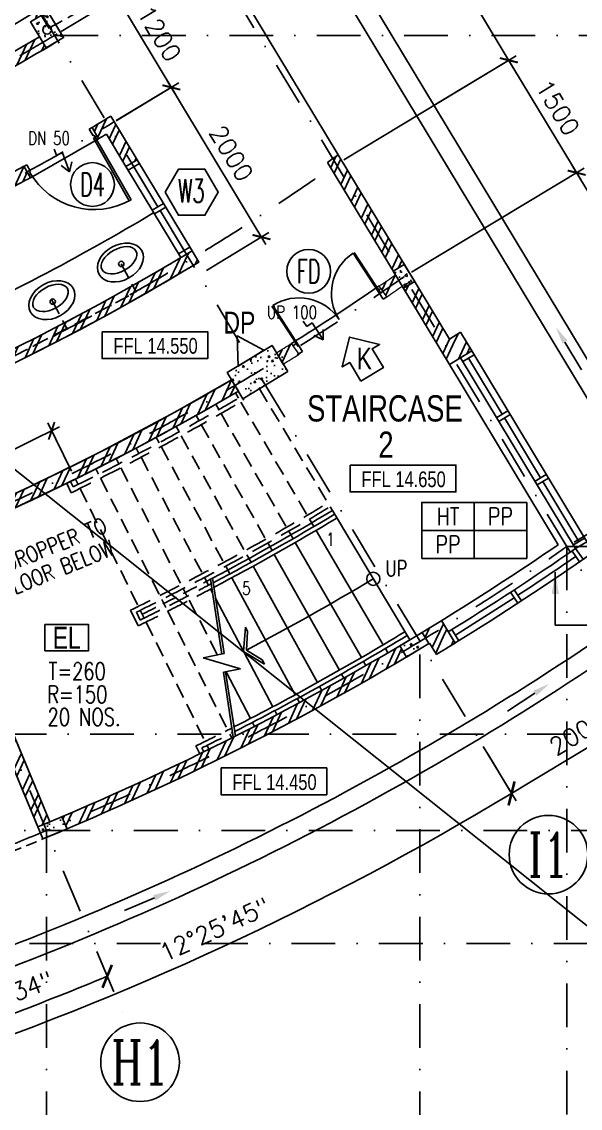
# Model space of a CAD drawing. Extents: x 2879167 to 2959690, y -882003 to -585933.
# Drawn here: x 2926449 to 2932840, y -762662 to -750224 of the extents above; entities that cross this region are included whole.
import ezdxf
from ezdxf.enums import TextEntityAlignment as Align

# ---------------------------------------------------------------- set-up
doc = ezdxf.new("R2010")
doc.units = 0
doc.header["$LTSCALE"] = 1000
doc.header["$MEASUREMENT"] = 0
doc.header["$PDMODE"] = 66
for name, pattern in [('DASHDOT', [1, 0.5, -0.25, 0, -0.25]), ('DASHED', [0.75, 0.5, -0.25]), ('HIDDEN', [0.375, 0.25, -0.125]), ('HIDDEN2', [0.1875, 0.125, -0.0625])]:
    doc.linetypes.add(name, pattern=pattern)
doc.layers.get('0').update_dxf_attribs({"linetype": 'CONTINUOUS'})
doc.layers.get('DEFPOINTS').update_dxf_attribs({"linetype": 'CONTINUOUS'})
for name, color, linetype in [('BOMBA', 7, 'CONTINUOUS'), ('COL', 3, 'CONTINUOUS'), ('DIM', 5, 'CONTINUOUS'), ('DR', 5, 'CONTINUOUS'), ('DRAIN', 1, 'CONTINUOUS'), ('F1', 5, 'CONTINUOUS'), ('Finishes', 1, 'CONTINUOUS'), ('GRID', 6, 'DASHDOT'), ('H', 6, 'CONTINUOUS'), ('h-x', 6, 'CONTINUOUS'), ('LINE', 7, 'CONTINUOUS'), ('railing', 1, 'CONTINUOUS'), ('RWDP', 5, 'CONTINUOUS'), ('SCH-WIN', 7, 'CONTINUOUS'), ('Sch_Door', 7, 'CONTINUOUS'), ('Sch_Window', 2, 'CONTINUOUS'), ('SPEC', 7, 'CONTINUOUS'), ('stair', 7, 'CONTINUOUS'), ('TEXT', 7, 'CONTINUOUS'), ('WALL', 2, 'CONTINUOUS'), ('WIN', 5, 'CONTINUOUS'), ('WP', 1, 'HIDDEN')]:
    doc.layers.add(name, color=color, linetype=linetype)
doc.styles.add('1', font='ROMANC.SHX', dxfattribs={"width": 0.65, "height": 0.5})
doc.styles.add('ROMANS', font='romans.shx')
doc.styles.get("Standard").update_dxf_attribs({"font": 'Helv.shx'})
doc.dimstyles.get("Standard").update_dxf_attribs({"dimscale": 5, "dimtxt": 1, "dimasz": 2, "dimexe": 1, "dimexo": 1, "dimgap": 1, "dimtad": 0, "dimtih": 1, "dimtoh": 1, "dimdec": 4, "dimzin": 0, "dimdsep": 46, "dimtxsty": 'ROMANS', "dimcen": 1, "dimadec": 0, "dimazin": 0, "dimtfac": 1, "dimtdec": 4, "dimtofl": 0, "dimtmove": 0, "dimatfit": 3, "dimfxl": 0, "dimtolj": 1, "dimtzin": 0, "dimarcsym": 0})
doc.dimstyles.new('STANDARD$0', dxfattribs={"dimscale": 0, "dimtxt": 8, "dimasz": 6, "dimexe": 1, "dimexo": 1, "dimgap": 3, "dimtad": 1, "dimdec": 0, "dimlfac": -1, "dimrnd": 1, "dimzin": 0, "dimdsep": 46, "dimtxsty": 'Standard', "dimcen": 0, "dimclrd": 5, "dimclre": 250, "dimadec": 0, "dimazin": 0, "dimtfac": 1, "dimtdec": 4, "dimtofl": 0, "dimtmove": 0, "dimatfit": 3, "dimfxl": 0, "dimtolj": 1, "dimtzin": 0, "dimarcsym": 0})
pattern_1 = [(245, (488140.78, 188080.5), (169.93271, -79.240924), []), (245, (488057.72, 188050.26), (169.93271, -79.240924), [])]
pattern_2 = [(50, (488140.78, 188080.5), (251.041064, -21.963247), [26.25, -288.75]), (355, (488140.78, 188080.5), (-48.562967, 263.267247), [21, -231]), (100.4514, (488161.7, 188078.67), (202.478284, 241.30384), [22.309067, -245.39974]), (46.1842, (488140.78, 188150.5), (373.534367, -57.931655), [39.375, -433.125]), (96.6356, (488171.9, 188145.67), (327.131947, 340.941255), [33.4636, -368.09955]), (351.1842, (488140.78, 188150.5), (327.13168, 340.94151), [31.5, -346.5]), (21, (488175.78, 188133), (208.917468, -140.916612), [26.25, -288.75]), (326, (488175.78, 188133), (85.160366, 253.802516), [21, -231]), (71.4514, (488193.19, 188121.25), (294.07792, 112.885674), [22.309067, -245.39974]), (37.5, (488140.78, 188080.495), (4.2559494, 116.5128488), [0, -228.2, 0, -234.5, 0, -231.875]), (7.5, (488140.78, 188080.5), (92.074338, 138.044099), [0, -133.7, 0, -222.95, 0, -88.375]), (327.5, (488062.73, 188080.495), (186.8378527, -7.894205), [0, -87.5, 0, -273, 0, -362.25]), (317.5, (488027.73, 188080.5), (204.115159, 35.036744), [0, -113.75, 0, -181.3, 0, -257.25])]

# ---------------------------------------------------------------- blocks, each defined once
blk = doc.blocks.new('_ARCHTICK')
at = {"color": 0, "linetype": 'ByBlock', "const_width": 0.15}
blk.add_lwpolyline([(-0.5, -0.5), (0.5, 0.5)], dxfattribs=at)
blk = doc.blocks.new('*D20')
at = {"layer": 'DEFPOINTS', "color": 0}
for p in [(2931773, -752572), (2934661, -755043), (2932687, -756233)]:
    blk.add_point(p, dxfattribs=at)
at = {"layer": 'DIM', "color": 0}
for p, q in [((2932747, -751868), (2934712, -755129)), ((2931858, -752520), (2932884, -751902)), ((2932772, -756181), (2934746, -754992))]:
    blk.add_line(p, q, dxfattribs=at)
at = {"layer": 'DIM', "color": 0, "xscale": 150, "yscale": 150, "zscale": 150}
for p, rotation in [((2932799, -751953), 121.0729509684246), ((2934661, -755043), 301.0729509684245)]:
    blk.add_blockref('_ARCHTICK', p, dxfattribs=dict(at, rotation=rotation))
at = {"layer": 'DIM', "color": 7, "insert": (2933901, -753395), "char_height": 200, "attachment_point": 5, "rotation": 301.073, "style": 'ROMANS'}
blk.add_mtext('\\A1;3600', dxfattribs=at)
blk = doc.blocks.new('*D21')
at = {"layer": 'DEFPOINTS', "color": 0}
for p in [(2930048, -751855), (2932799, -751953), (2930825, -753143)]:
    blk.add_point(p, dxfattribs=at)
at = {"layer": 'DIM', "color": 0}
for p, q in [((2930134, -751803), (2932108, -750614)), ((2931971, -750580), (2932850, -752039)), ((2930910, -753091), (2932884, -751902))]:
    blk.add_line(p, q, dxfattribs=at)
at = {"layer": 'DIM', "color": 0, "xscale": 150, "yscale": 150, "zscale": 150}
for p, rotation in [((2932023, -750665), 121.0729509684246), ((2932799, -751953), 301.0729509684245)]:
    blk.add_blockref('_ARCHTICK', p, dxfattribs=dict(at, rotation=rotation))
at = {"layer": 'DIM', "color": 7, "insert": (2932582, -751206), "char_height": 200, "attachment_point": 5, "rotation": 301.073, "style": 'ROMANS'}
blk.add_mtext('\\A1;1500', dxfattribs=at)
blk = doc.blocks.new('DR900')
at = {"layer": 'DR'}
for p, q in [((25, 940), (50, 940)), ((25, 115), (25, 940)), ((50, 115), (50, 940)), ((0, 115), (25, 115)), ((0, 0), (38, 0)), ((50, 115), (25, 115)), ((25, 115), (25, 90)), ((25, 90), (38, 90)), ((38, 90), (38, 0)), ((862, 90), (875, 90)), ((862, 90), (862, 0)), ((862, 0), (900, 0)), ((875, 115), (900, 115)), ((875, 115), (875, 90))]:
    blk.add_line(p, q, dxfattribs=at)
blk.add_arc((25, 90), 850, 0, 90, dxfattribs=at)
blk = doc.blocks.new('A$C1F7266B7')
at = {"layer": 'WIN'}
blk.add_circle((183, 279), 30.3, dxfattribs=at)
for centre, major_axis, ratio in [((202, 280), (0, 280), 0.722438), ((202, 280), (0, 280), 0.722438), ((202, 280), (0, 280), 0.722438), ((232, 281), (0, 222), 0.58459), ((232, 281), (0, 222), 0.58459), ((232, 281), (0, 222), 0.58459)]:
    blk.add_ellipse(centre, major_axis=major_axis, ratio=ratio, dxfattribs=at)
blk = doc.blocks.new('*D22')
at = {"layer": 'DEFPOINTS', "color": 0}
for p in [(2928161, -750976), (2927444, -751408), (2928476, -753121)]:
    blk.add_point(p, dxfattribs=at)
at = {"layer": 'DIM', "color": 0}
for p, q in [((2929244, -752776), (2928110, -750891)), ((2927530, -751357), (2928247, -750925)), ((2928562, -753070), (2929278, -752638))]:
    blk.add_line(p, q, dxfattribs=at)
at = {"layer": 'DIM', "color": 0, "xscale": 150, "yscale": 150, "zscale": 150}
for p, rotation in [((2928161, -750976), 121.0447744262494), ((2929193, -752690), 301.0447744262494)]:
    blk.add_blockref('_ARCHTICK', p, dxfattribs=dict(at, rotation=rotation))
at = {"layer": 'DIM', "color": 7, "insert": (2928848, -751730), "char_height": 200, "attachment_point": 5, "rotation": 301.0448, "style": 'ROMANS'}
blk.add_mtext('\\A1;2000', dxfattribs=at)
blk = doc.blocks.new('*D23')
at = {"layer": 'DEFPOINTS', "color": 0}
for p in [(2927542, -749948), (2926814, -750386), (2927445, -751408)]:
    blk.add_point(p, dxfattribs=at)
at = {"layer": 'DIM', "color": 0}
for p, q in [((2926900, -750335), (2927628, -749897)), ((2928213, -751062), (2927491, -749863)), ((2927531, -751356), (2928247, -750925))]:
    blk.add_line(p, q, dxfattribs=at)
at = {"layer": 'DIM', "color": 0, "xscale": 150, "yscale": 150, "zscale": 150}
for p, rotation in [((2927542, -749948), 121.0447744262494), ((2928161, -750976), 301.0447744262494)]:
    blk.add_blockref('_ARCHTICK', p, dxfattribs=dict(at, rotation=rotation))
at = {"layer": 'DIM', "color": 7, "insert": (2928023, -750359), "char_height": 200, "attachment_point": 5, "rotation": 301.0448, "style": 'ROMANS'}
blk.add_mtext('\\A1;1200', dxfattribs=at)
blk = doc.blocks.new('*D29')
at = {"layer": 'DEFPOINTS', "color": 0}
for p in [(2926635, -750090), (2926814, -750386), (2925578, -751082)]:
    blk.add_point(p, dxfattribs=at)
at = {"layer": 'DIM', "color": 0}
for p, q in [((2926763, -750301), (2926583, -750005)), ((2925337, -750878), (2926720, -750039)), ((2925527, -750997), (2925371, -750740))]:
    blk.add_line(p, q, dxfattribs=at)
at = {"layer": 'DIM', "color": 0, "xscale": 150, "yscale": 150, "zscale": 150}
for p, rotation in [((2926635, -750090), 31.2490652913615), ((2925423, -750826), 211.2490652913615)]:
    blk.add_blockref('_ARCHTICK', p, dxfattribs=dict(at, rotation=rotation))
at = {"layer": 'DIM', "color": 7, "insert": (2925925, -750287), "char_height": 200, "attachment_point": 5, "rotation": 31.2491, "style": 'ROMANS'}
blk.add_mtext('\\A1;1400', dxfattribs=at)
blk = doc.blocks.new('*D31')
at = {"layer": 'DEFPOINTS', "color": 0}
for p in [(2914231, -729481), (2914231, -729481), (2913813, -731767), (2898231, -756033), (2931005, -757318)]:
    blk.add_point(p, dxfattribs=at)
at = {"layer": 'DIM'}
blk.add_arc((2914231, -729481), 2323, 238.927, 301.073, dxfattribs=at)
at = {"layer": 'DIM', "xscale": 200, "yscale": 200, "zscale": 200}
for p, rotation in [((2913032, -731471), 148.9270490380316), ((2915430, -731471), 31.07295098388072)]:
    blk.add_blockref('_ARCHTICK', p, dxfattribs=dict(at, rotation=rotation))
at = {"layer": 'DIM', "color": 7, "insert": (2914231, -731585), "char_height": 200, "attachment_point": 5, "rotation": 0, "style": 'ROMANS'}
blk.add_mtext('\\A1;62°8\'45"', dxfattribs=at)
blk = doc.blocks.new('*D46')
at = {"layer": 'DEFPOINTS', "color": 0}
for p in [(2914231, -729481), (2914231, -729481), (2931679, -758436), (2924967, -761301), (2927606, -761318)]:
    blk.add_point(p, dxfattribs=at)
at = {"layer": 'DIM'}
for p, q in [((2931730, -758521), (2932106, -759144)), ((2924999, -761396), (2925302, -762296))]:
    blk.add_line(p, q, dxfattribs=at)
blk.add_arc((2914231, -729481), 34532, 288.6438, 301.073, dxfattribs=at)
at = {"layer": 'DIM', "xscale": 200, "yscale": 200, "zscale": 200}
for p, rotation in [((2932054, -759058), 31.07295125743966), ((2925270, -762201), 198.6437709308359)]:
    blk.add_blockref('_ARCHTICK', p, dxfattribs=dict(at, rotation=rotation))
at = {"layer": 'DIM', "color": 7, "insert": (2928656, -760615), "char_height": 200, "attachment_point": 5, "rotation": 24.8584, "style": 'ROMANS'}
blk.add_mtext('\\A1;12°25\'45"', dxfattribs=at)
blk = doc.blocks.new('*D65')
at = {"layer": 'DEFPOINTS', "color": 0}
for p in [(2926791, -754907), (2927064, -755460), (2925347, -756158)]:
    blk.add_point(p, dxfattribs=at)
at = {"layer": 'DIM', "color": 0}
for p, q in [((2925043, -755770), (2926880, -754862)), ((2927020, -755370), (2926746, -754817)), ((2925302, -756069), (2925088, -755636))]:
    blk.add_line(p, q, dxfattribs=at)
at = {"layer": 'DIM', "color": 0, "xscale": 150, "yscale": 150, "zscale": 150}
for p, rotation in [((2926791, -754907), 26.28842023383434), ((2925133, -755726), 206.2884202338344)]:
    blk.add_blockref('_ARCHTICK', p, dxfattribs=dict(at, rotation=rotation))
at = {"layer": 'DIM', "color": 7, "insert": (2925873, -755137), "char_height": 200, "attachment_point": 5, "rotation": 26.2884, "style": 'ROMANS'}
blk.add_mtext('\\A1;1850', dxfattribs=at)
blk = doc.blocks.new('A$C20F67EEF')
at = {"layer": 'LINE', "color": 5}
blk.add_line((33, 200), (33, 571), dxfattribs=at)
blk.add_solid([(0, 200), (67, 200), (33, 0)], dxfattribs=at)
blk = doc.blocks.new('*D13')
at = {"layer": 'DEFPOINTS', "color": 0}
for p in [(2930472, -748092), (2928453, -749308), (2931102, -751220)]:
    blk.add_point(p, dxfattribs=at)
at = {"layer": 'DIM', "color": 0}
for p, q in [((2928538, -749257), (2930557, -748040)), ((2932074, -750751), (2930420, -748006)), ((2931188, -751168), (2932108, -750614))]:
    blk.add_line(p, q, dxfattribs=at)
at = {"layer": 'DIM', "color": 0, "xscale": 150, "yscale": 150, "zscale": 150}
for p, rotation in [((2930472, -748092), 121.0729509478222), ((2932023, -750665), 301.0729509478222)]:
    blk.add_blockref('_ARCHTICK', p, dxfattribs=dict(at, rotation=rotation))
at = {"layer": 'DIM', "color": 7, "insert": (2931418, -749275), "char_height": 200, "attachment_point": 5, "rotation": 301.073, "style": 'ROMANS'}
blk.add_mtext('\\A1;3000', dxfattribs=at)
blk = doc.blocks.new('D1200-1')
at = {"layer": 'DR'}
for p, q in [((0, 0), (0, -50)), ((0, -50), (77, -50)), ((77, -38), (115, -38)), ((77, -38), (77, -50)), ((77, -38), (627, -38)), ((77, -50), (627, -50)), ((115, 0), (115, -38)), ((0, -1200), (0, -1150)), ((0, -1150), (77, -1150)), ((77, -1150), (627, -1150)), ((77, -1162), (77, -1150)), ((77, -1162), (627, -1162)), ((77, -1162), (115, -1162)), ((115, -1200), (115, -1162))]:
    blk.add_line(p, q, dxfattribs=at)
for centre, start, end in [((77, -50), 270, 0), ((77, -1150), 0, 90)]:
    blk.add_arc(centre, 550, start, end, dxfattribs=at)
blk = doc.blocks.new('*D70')
at = {"layer": 'DEFPOINTS', "color": 0}
for p in [(2933413, -757438), (2931730, -758521), (2932054, -759058)]:
    blk.add_point(p, dxfattribs=at)
at = {"layer": 'DIM'}
for p, q in [((2933465, -757524), (2933819, -758112)), ((2933853, -757975), (2931968, -759110)), ((2931782, -758607), (2932106, -759144))]:
    blk.add_line(p, q, dxfattribs=at)
at = {"layer": 'DIM', "xscale": 200, "yscale": 200, "zscale": 200}
for p, rotation in [((2933767, -758026), 31.07295098388287), ((2932054, -759058), 211.0729509838829)]:
    blk.add_blockref('_ARCHTICK', p, dxfattribs=dict(at, rotation=rotation))
at = {"layer": 'DIM', "color": 7, "insert": (2932807, -758371), "char_height": 200, "attachment_point": 5, "rotation": 31.073, "style": 'ROMANS'}
blk.add_mtext('\\A1;2000', dxfattribs=at)
blk = doc.blocks.new('*D74')
at = {"layer": 'DEFPOINTS', "color": 0}
for p in [(2914231, -729481), (2914231, -729481), (2927659, -761709), (2925948, -761728), (2925388, -762550)]:
    blk.add_point(p, dxfattribs=at)
at = {"layer": 'DIM'}
blk.add_arc((2914231, -729481), 34310, 288.6438, 292.6199, dxfattribs=at)
at = {"layer": 'DIM', "xscale": 200, "yscale": 200, "zscale": 200}
for p, rotation in [((2927427, -761152), 22.61986495981807), ((2925199, -761991), 198.6437706189759)]:
    blk.add_blockref('_ARCHTICK', p, dxfattribs=dict(at, rotation=rotation))
at = {"layer": 'DIM', "color": 7, "insert": (2926243, -761386), "char_height": 200, "attachment_point": 5, "rotation": 20.6318, "style": 'ROMANS'}
blk.add_mtext('\\A1;3°58\'34"', dxfattribs=at)

msp = doc.modelspace()

# ---------------------------------------------------------------- hatches: boundary and pattern name
at = {"layer": 'H', "ltscale": 0.1}
h = msp.add_hatch(dxfattribs=at)
h.set_pattern_fill('AR-CONC', color=256, scale=35, style=0)
h.set_pattern_definition(pattern_2)
h.paths.add_polyline_path([(2926747.4, -750105.6), (2926550.2, -750224), (2926730.4, -750524.1), (2926927.6, -750405.7)])
h = msp.add_hatch(dxfattribs=at)
h.set_pattern_fill('ANSI32', color=256, scale=500, angle=200, style=0)
h.set_pattern_definition(pattern_1)
h.paths.add_polyline_path([(2926730.4, -750524.1), (2926730.4, -750524.1), (2926653.2, -750395.5, -0.0761841), (2919819.6, -753155.7), (2919853.6, -753301.8, 0.0622899), (2925546.9, -751183.4), (2926105, -752245.8, 0.0048836), (2926547.4, -752009.5), (2926473.1, -751879.2, -0.0033929), (2926168, -752043.2), (2925679.7, -751113.7, 0.0123081)])
h.paths.add_polyline_path([(2927469.5, -751305, -0.0024486), (2927255.1, -751433.7), (2927329.4, -751564, 0.0010095), (2927418.4, -751510.9), (2927641.9, -751881.8), (2927770.4, -751804.4)])
h = msp.add_hatch(dxfattribs=at)
h.set_pattern_fill('ANSI32', color=256, scale=500, angle=200, style=0)
h.set_pattern_definition(pattern_1)
h.paths.add_polyline_path([(2929364.7, -754014.2), (2929442.1, -754142.6, 0.0018362), (2929622.8, -754030.3), (2929537.3, -753906.8, -0.0017629)])
h.paths.add_polyline_path([(2930070.9, -751747, -0.0013761), (2929948.1, -751833.9), (2930698.2, -753078.6), (2930826.7, -753001.2)])
h.paths.add_polyline_path([(2931342.5, -754147.9), (2931471, -754070.5), (2930945.4, -753198.2), (2930816.9, -753275.6)])
h.paths.add_polyline_path([(2930801.7, -753250.4), (2930724.1, -753121.7, -0.0019314), (2930541, -753248.4), (2930626.4, -753371.7, 0.0018389)])
h = msp.add_hatch(dxfattribs=at)
h.set_pattern_fill('ANSI32', color=256, scale=500, angle=200, style=0)
h.set_pattern_definition(pattern_1)
h.paths.add_polyline_path([(2928398.5, -752846.8), (2928476, -752975.2), (2928088, -753206.1), (2927548.5, -753513.1), (2927113.1, -753749.3), (2926944.2, -753838.2), (2926493.1, -754068.4), (2926153.1, -754235), (2925787.8, -754407.7), (2925360.3, -754601.5), (2925301.1, -754463.6), (2925453.6, -754394.6), (2925544.7, -754353.3), (2925879, -754199.5), (2926237, -754027.6), (2926616.8, -753838.1), (2927039.2, -753618.7), (2927340.6, -753456.3), (2927618.4, -753302.3), (2927961.8, -753106), (2928161.5, -752988.8)])
h = msp.add_hatch(dxfattribs=at)
h.set_pattern_fill('AR-CONC', color=256, scale=35, style=0)
h.set_pattern_definition(pattern_2)
h.paths.add_polyline_path([(2930945.4, -753198.2), (2930826.7, -753001.2), (2930698.2, -753078.6), (2930816.9, -753275.6)])
h = msp.add_hatch(dxfattribs=at)
h.set_pattern_fill('ANSI32', color=256, scale=500, angle=200, style=0)
h.set_pattern_definition(pattern_1)
h.paths.add_polyline_path([(2931470.5, -753779), (2931342, -753856.4), (2931471, -754070.5), (2931599.5, -753993.1), (2931596.6, -753988.3)])
h = msp.add_hatch(dxfattribs=at)
h.set_pattern_fill('AR-CONC', color=256, scale=35, style=0)
h.set_pattern_definition(pattern_2)
h.paths.add_polyline_path([(2929494.5, -754229.6), (2929313.9, -753929.8), (2928800, -754239.5), (2928980.6, -754539.3)])
h = msp.add_hatch(dxfattribs=at)
h.set_pattern_fill('ANSI32', color=256, scale=500, angle=200, style=0)
h.set_pattern_definition(pattern_1)
h.paths.add_polyline_path([(2928850.8, -754323.8), (2928928.2, -754452.3), (2928443.3, -754731.5), (2927758.5, -755104.9), (2927063.9, -755459.7), (2926157.5, -755888.1), (2925518.3, -756167.6), (2925460.4, -756029.2), (2925991.3, -755798.3), (2926651.5, -755493.2), (2927349.6, -755148.2), (2928208.6, -754690.8)])
h = msp.add_hatch(dxfattribs=at)
h.set_pattern_fill('ANSI32', color=256, scale=500, angle=200, style=0)
h.set_pattern_definition(pattern_1)
h.paths.add_polyline_path([(2926771.5, -759383.2), (2926633.1, -759441.3), (2926552.5, -759247.7), (2926445.3, -758990.4), (2926162.6, -758312), (2925865.1, -757598.1), (2925628.3, -757029.7), (2925536.9, -756810.2), (2925480.7, -756671.1), (2925310.2, -756254.6), (2925444.6, -756198.6)])
edge = h.paths.add_edge_path()
edge.add_line((2925444.5, -756198.6), (2926771.5, -759383.2))
h = msp.add_hatch(dxfattribs=at)
h.set_pattern_fill('ANSI32', color=256, scale=500, angle=200, style=0)
h.set_pattern_definition(pattern_1)
h.paths.add_polyline_path([(2931328.5, -757207.2), (2931408.1, -757335.9), (2931194.8, -757466.3), (2931117.1, -757338.1)])
h.paths.add_polyline_path([(2931252, -757079.8), (2931030.2, -757213.1), (2931108.4, -757343.3), (2931328.5, -757207.2)])
h = msp.add_hatch(dxfattribs=at)
h.set_pattern_fill('AR-CONC', color=256, scale=35, style=0)
h.set_pattern_definition(pattern_2)
h.paths.add_polyline_path([(2930851.3, -757497.9), (2931108.4, -757343.3), (2931031.2, -757214.8), (2930774, -757369.3)])
h = msp.add_hatch(dxfattribs=at)
h.set_pattern_fill('ANSI32', color=256, scale=500, angle=200, style=0)
h.set_pattern_definition(pattern_1)
h.paths.add_polyline_path([(2930851.1, -757497.6), (2930774, -757369.3), (2930834.3, -757333.1, -0.0339722), (2926909.7, -759324.9), (2926967.7, -759463.2, 0.0334418)])
h = msp.add_hatch(dxfattribs=at)
h.set_pattern_fill('AR-CONC', color=256, scale=35, style=0)
h.set_pattern_definition(pattern_2)
h.paths.add_polyline_path([(2926691, -759579.3), (2926967.7, -759463.2), (2926909.7, -759324.9), (2926633, -759440.9)])

# ---------------------------------------------------------------- linework, layer by layer
at = {"ltscale": 2}
for p, q in [((2927257.1, -745140), (2934121.1, -756530.8)), ((2926257.1, -745418), (2930070.9, -751747)), ((2927329.4, -751564), (2926547.6, -752009.9)), ((2931342.5, -754147.9), (2932585.9, -756211.2)), ((2930004.1, -755819.7), (2930890.3, -757299.6)), ((2929741.8, -755917), (2929792.4, -756003.3)), ((2929503.9, -756055.1), (2929553.8, -756141.8)), ((2929817.7, -756046.4), (2930586.2, -757356.2)), ((2929264.8, -756191.1), (2929313.9, -756278.3)), ((2929578.7, -756185.2), (2930336.1, -757503)), ((2929024.6, -756325), (2929072.8, -756412.5)), ((2929338.4, -756321.9), (2930084.5, -757647.4)), ((2928783.1, -756456.6), (2928830.6, -756544.6)), ((2929097, -756456.3), (2929831.6, -757789.4)), ((2928540.5, -756586.1), (2928587.1, -756674.6)), ((2928854.3, -756588.6), (2929577.4, -757929)), ((2928296.7, -756713.4), (2928342.6, -756802.3)), ((2928610.5, -756718.8), (2928633.7, -756762.7)), ((2928051.7, -756838.5), (2928096.8, -756927.8)), ((2928669.1, -756829.7), (2929321.8, -758066.2)), ((2927805.7, -756961.5), (2927850, -757051.1)), ((2930611.5, -757399.4), (2930640, -757448)), ((2930361, -757546.4), (2930388.4, -757594.1)), ((2928787.9, -757664.5), (2929065, -758201)), ((2930109, -757691), (2930135.5, -757737.9)), ((2929855.8, -757833.2), (2929881.3, -757879.5)), ((2929601.1, -757973), (2929625.8, -758018.8)), ((2929345.2, -758110.4), (2929369.1, -758155.8)), ((2929087.9, -758245.4), (2929111.2, -758290.5))]:
    msp.add_line(p, q, dxfattribs=at)
for radius, start, end in [(26725, 294.46155, 300.91569), (30700, 297.97796, 300.91569), (32425, 301.64724, 304.47648), (33575, 290.78506, 306.32781)]:
    msp.add_arc((2914231.1, -729481.4), radius, start, end, dxfattribs=at)
at = {"ltscale": 0.1}
msp.add_arc((2914231.1, -729481.4), 28825, 302.07331, 304.4595, dxfattribs=at)
at = {"layer": 'COL', "color": 3, "ltscale": 2}
for points in [[(2926747.4, -750105.6), (2926550.2, -750224), (2926730.4, -750524.1), (2926927.6, -750405.7)], [(2930945.4, -753198.2), (2930826.7, -753001.2), (2930698.2, -753078.6), (2930816.9, -753275.6)], [(2929494.5, -754229.6), (2929313.9, -753929.8), (2928800, -754239.5), (2928980.6, -754539.3)], [(2930851.3, -757497.9), (2931108.4, -757343.3), (2931031.2, -757214.8), (2930774, -757369.3)], [(2926691, -759579.3), (2926967.7, -759463.2), (2926909.7, -759324.9), (2926633, -759440.9)]]:
    msp.add_lwpolyline(points, close=True, dxfattribs=at)
at = {"layer": 'DIM', "ltscale": 0.1}
msp.add_line((2879166.8, -717703.5), (2959689.8, -781925.5), dxfattribs=at)
at = {"layer": 'DRAIN', "color": 1, "ltscale": 2}
msp.add_line((2927487.1, -745076.1), (2934426, -756591.2), dxfattribs=at)
msp.add_arc((2914231.1, -729481.4), 33805, 290.40748, 306.68353, dxfattribs=at)
at = {"layer": 'F1'}
for p, q in [((2928610.1, -756605.9), (2928739.1, -757462.2)), ((2928633.5, -756593.4), (2928763.6, -757457.1)), ((2928763.6, -757457.1), (2928526.2, -757506.5)), ((2928526.2, -757506.5), (2928950.5, -757630.7)), ((2928950.5, -757630.7), (2928756.8, -757671)), ((2928756.8, -757671), (2928870.3, -758413.7)), ((2928781.3, -757665.9), (2928893.7, -758401.8))]:
    msp.add_line(p, q, dxfattribs=at)
msp.add_circle((2930472.2, -756601.4), 75, dxfattribs=at)
msp.add_arc((2915142.4, -731003.1), 29837.5, 297.71527, 300.91569, dxfattribs=at)
at = {"layer": 'Finishes'}
for p, q in [((2931626.9, -755727.6), (2931626.9, -756367.6)), ((2931026.8, -756048), (2932227.1, -756048))]:
    msp.add_line(p, q, dxfattribs=at)
for points in [[(2928923.8, -754167.4), (2929218.3, -753984.9), (2928913.1, -753821.1)], [(2930330.9, -754338.8), (2930201.8, -754124.7), (2930116.2, -754176.3), (2930201.3, -753833.1), (2930544.4, -753918.2), (2930458.8, -753969.8), (2930587.8, -754184)], [(2931026.8, -756367.6), (2932227.1, -756367.6), (2932227.1, -755727.6), (2931026.8, -755727.6)], [(2926713.5, -757425.7), (2926713.5, -757125.7), (2927213.5, -757125.7), (2927213.5, -757425.7)]]:
    msp.add_lwpolyline(points, close=True, dxfattribs=at)
at = {"layer": 'GRID'}
for p, q in [((2915944.1, -728449.1), (2933927.4, -758292.3)), ((2914231.1, -729481.4), (2932244, -759373.6)), ((2914231.1, -729481.4), (2927659.2, -761708.8)), ((2926825.1, -750379.9), (2936885, -750379.9)), ((2932686.5, -756233), (2938704.8, -756233)), ((2932686.5, -756233), (2932686.5, -767969.7)), ((2931006.1, -767969.7), (2931006.1, -757317.5)), ((2914231.1, -758381.4), (2938704.8, -758381.4)), ((2901731.1, -759481.4), (2938704.8, -759481.4)), ((2926731.1, -767969.7), (2926731.1, -759481.4)), ((2905534.4, -760774.4), (2938704.8, -760774.4))]:
    msp.add_line(p, q, dxfattribs=at)
at = {"layer": 'GRID', "color": 7, "linetype": 'Continuous'}
for centre in [(2932476.3, -759759.1), (2927803.1, -762135.2)]:
    msp.add_circle(centre, 450, dxfattribs=at)
at = {"layer": 'GRID'}
for radius, start, end in [(24400, 238.92705, 301.24907), (25600, 282.93747, 301.24081), (27400, 234.58389, 305.41611), (28900, 234.80971, 305.04123), (32500, 235.39893, 304.60107)]:
    msp.add_arc((2914231.1, -729481.4), radius, start, end, dxfattribs=at)
at = {"layer": 'H', "color": 2, "lineweight": 0, "ltscale": 0.1}
for p, q in [((2930626.4, -753371.7), (2930541, -753248.4)), ((2929622.8, -754030.3), (2929537.3, -753906.8))]:
    msp.add_line(p, q, dxfattribs=at)
at = {"layer": 'H', "color": 3, "lineweight": 0, "ltscale": 0.1}
msp.add_line((2929442.1, -754142.6), (2929364.7, -754014.2), dxfattribs=at)
at = {"layer": 'H', "color": 2, "lineweight": 0, "ltscale": 0.1}
for radius, start, end in [(27325, 294.4596, 301.23021), (28825, 304.4595, 304.90215), (28975, 304.46084, 304.88229), (28825, 301.66928, 302.07331), (28975, 301.66619, 302.08702)]:
    msp.add_arc((2914231.1, -729481.4), radius, start, end, dxfattribs=at)
at = {"layer": 'h-x', "ltscale": 0.1}
for points in [[(2928398.5, -752846.8), (2928476, -752975.2), (2928088, -753206.1), (2927548.5, -753513.1), (2927113.1, -753749.3), (2926944.2, -753838.2), (2926493.1, -754068.4), (2926153.1, -754235), (2925787.8, -754407.7), (2925360.3, -754601.5), (2925301.1, -754463.6), (2925453.6, -754394.6), (2925544.7, -754353.3), (2925879, -754199.5), (2926237, -754027.6), (2926616.8, -753838.1), (2927039.2, -753618.7), (2927340.6, -753456.4), (2927618.4, -753302.3), (2927961.8, -753106), (2928161.5, -752988.8)], [(2928850.8, -754323.8), (2928928.2, -754452.3), (2928443.3, -754731.5), (2927758.5, -755104.9), (2927063.9, -755459.7), (2926157.5, -755888.1), (2925518.3, -756167.6), (2925460.4, -756029.2), (2925991.3, -755798.3), (2926651.5, -755493.2), (2927349.6, -755148.2), (2928208.6, -754690.8)], [(2926771.5, -759383.3), (2926633.1, -759441.3), (2926552.5, -759247.7), (2926445.3, -758990.4), (2926162.6, -758312), (2925865.1, -757598.1), (2925628.3, -757029.7), (2925536.9, -756810.2), (2925480.7, -756671.1), (2925310.2, -756254.6), (2925444.6, -756198.7)]]:
    msp.add_lwpolyline(points, close=True, dxfattribs=at)
at = {"layer": 'railing'}
msp.add_line((2928980.6, -754539.3), (2928991.2, -754556.9), dxfattribs=at)
at = {"layer": 'railing', "linetype": 'HIDDEN'}
for p, q in [((2927008.7, -755486.8), (2927039.3, -755548.6)), ((2926963.9, -755508.9), (2927016.6, -755615.5)), ((2927693.8, -756960.8), (2927782.4, -757140.1)), ((2927760.9, -756983.6), (2927805.1, -757073.2)), ((2928443, -758514.7), (2928487.3, -758604.3)), ((2928510, -758537.5), (2928532.2, -758582.3))]:
    msp.add_line(p, q, dxfattribs=at)
for centre, radius, start, end in [((2913460.9, -727959), 30800, 296.11138, 300.28025), ((2913460.9, -727959), 30750, 296.20424, 300.27896), ((2914231.1, -729481.4), 30600, 296.10118, 300.91569), ((2914231.1, -729481.4), 30650, 296.19495, 300.91569), ((2914231.1, -729481.4), 30800, 296.10239, 297.86315), ((2914231.1, -729481.4), 30750, 296.19526, 297.89577), ((2914975.9, -731037.4), 30600, 296.11017, 296.9711), ((2914975.9, -731037.4), 30650, 296.20394, 296.94022)]:
    msp.add_arc(centre, radius, start, end, dxfattribs=at)
at = {"layer": 'railing'}
for centre, radius, start, end in [((2914231.1, -729481.4), 30750, 297.94514, 300.91569), ((2914231.1, -729481.4), 30800, 297.91243, 300.91569), ((2914975.9, -731037.4), 30600, 297.0204, 301.21194), ((2914975.9, -731037.4), 30650, 296.98944, 301.21171)]:
    msp.add_arc(centre, radius, start, end, dxfattribs=at)
at = {"layer": 'RWDP', "ltscale": 0.1}
msp.add_circle((2926738.7, -750314.8), 50, dxfattribs=at)
at = {"layer": 'RWDP', "linetype": 'DASHED', "ltscale": 0.3}
msp.add_arc((2918151, -734533.3), 17962.4, 298.71233, 304.79309, dxfattribs=at)
at = {"layer": 'SCH-WIN', "ltscale": 0.1}
msp.add_lwpolyline([(2928090.1, -752175.8), (2928242.1, -752439), (2928546.1, -752439), (2928698.1, -752175.8), (2928546.1, -751912.5), (2928242.1, -751912.5)], close=True, dxfattribs=at)
at = {"layer": 'Sch_Door', "ltscale": 0.1}
for centre in [(2927258.5, -752087.7), (2929732.1, -753081.6)]:
    msp.add_circle(centre, 250.4, dxfattribs=at)
at = {"layer": 'SPEC', "color": 7}
for p, q in [((2926845.5, -751751.5), (2926819.5, -751681.2)), ((2926915.8, -751725.5), (2926845.5, -751751.5)), ((2926995.8, -751942.2), (2926915.8, -751725.5)), ((2926901, -751870.6), (2926995.8, -751942.2)), ((2927021.3, -751826.2), (2926995.8, -751942.2)), ((2929710.9, -753713.1), (2929670.1, -753650.2)), ((2929773.8, -753672.3), (2929710.9, -753713.1)), ((2929899.6, -753865.9), (2929773.8, -753672.3)), ((2929898.9, -753747.2), (2929899.6, -753865.9)), ((2929791.4, -753817), (2929899.6, -753865.9))]:
    msp.add_line(p, q, dxfattribs=at)
at = {"layer": 'SPEC', "color": 1}
for points in [[(2927368.9, -753772.5), (2928578.3, -753772.5), (2928578.3, -754079.5), (2927368.9, -754079.5)], [(2930207, -755300), (2931416.4, -755300), (2931416.4, -755607), (2930207, -755607)], [(2928730, -758766.9), (2929939.4, -758766.9), (2929939.4, -759073.9), (2928730, -759073.9)]]:
    msp.add_lwpolyline(points, close=True, dxfattribs=at)
at = {"layer": 'stair', "linetype": 'HIDDEN', "ltscale": 0.7}
for p, q in [((2928894.1, -754472.3), (2928930.5, -754534.4)), ((2929169.2, -754425.6), (2930004.1, -755819.7)), ((2928669.3, -754602.9), (2928704.7, -754664.6)), ((2928955.8, -754577.5), (2929716.5, -755873.9)), ((2928443.3, -754731.5), (2928477.8, -754792.8)), ((2928729.6, -754707.9), (2929479, -756011.8)), ((2928216.1, -754858), (2928249.8, -754919.1)), ((2928502.3, -754836.4), (2929240.3, -756147.6)), ((2927987.8, -754982.4), (2928020.8, -755043.5)), ((2928274, -754962.9), (2929000.4, -756281.2)), ((2927758.5, -755104.9), (2927790.7, -755165.9)), ((2928044.5, -755087.5), (2928759.4, -756412.6)), ((2927528, -755225.2), (2927559.6, -755286.4)), ((2927814, -755210.2), (2928517.1, -756541.9)), ((2927296.5, -755343.5), (2927327.5, -755404.9)), ((2927582.5, -755330.8), (2928273.7, -756669)), ((2927063.9, -755459.7), (2927094.4, -755521.5)), ((2927350, -755449.6), (2928029.2, -756793.9)), ((2927116.5, -755566.3), (2927783.6, -756916.6)), ((2928365.5, -756846.7), (2928688.8, -757472.6)), ((2928119.4, -756972.4), (2928806.9, -758333.3)), ((2927872.1, -757095.9), (2928547.5, -758463.2)), ((2928829.4, -758377.9), (2928852.1, -758422.8)), ((2928569.7, -758508), (2928591.8, -758552.9))]:
    msp.add_line(p, q, dxfattribs=at)
at = {"layer": 'stair', "color": 140}
for p, q in [((2928987.9, -757433.8), (2929007.9, -757153.4)), ((2929007.9, -757153.4), (2929034.3, -757204.7)), ((2929019.2, -757417.7), (2929034.3, -757204.7)), ((2928987.9, -757433.8), (2929227.9, -757580.1)), ((2929019.2, -757417.7), (2929201.4, -757528.8)), ((2929227.9, -757580.1), (2929201.4, -757528.8))]:
    msp.add_line(p, q, dxfattribs=at)
at = {"layer": 'stair', "linetype": 'HIDDEN', "ltscale": 0.7}
msp.add_arc((2914231.1, -729481.4), 30700, 296.28842, 297.97796, dxfattribs=at)
at = {"layer": 'WALL'}
for p, q in [((2923342.5, -744456.4), (2926927.6, -750405.7)), ((2927469.5, -751305), (2927770.4, -751804.4)), ((2927329.4, -751564), (2927255.1, -751433.6)), ((2927418.4, -751510.9), (2927641.9, -751881.8)), ((2930070.9, -751747), (2931342, -753856.4)), ((2926473.1, -751879.2), (2926547.6, -752009.9)), ((2927770.4, -751804.4), (2927641.9, -751881.8)), ((2929948.1, -751833.9), (2930724.1, -753121.7)), ((2928398.5, -752846.8), (2928476, -752975.2)), ((2930801.7, -753250.4), (2931342.5, -754147.9)), ((2931342, -753856.4), (2931470.5, -753779)), ((2931470.5, -753779), (2931599.5, -753993.1)), ((2931599.5, -753993.1), (2931342.5, -754147.9)), ((2925444.5, -756198.4), (2926771.5, -759383.2)), ((2925306.1, -756256.3), (2926690.7, -759579.4)), ((2931252, -757079.8), (2931406.9, -757336.7)), ((2931116.2, -757338.7), (2931194.8, -757466.3))]:
    msp.add_line(p, q, dxfattribs=at)
for centre, radius, start, end in [((2914231.1, -729481.4), 24325, 283.28198, 300.70844), ((2914231.1, -729481.4), 24475, 297.88943, 301.24853), ((2914231.1, -729481.4), 25525, 300.68013, 301.2413), ((2914231.1, -729481.4), 25675, 300.67423, 300.90558), ((2914231.1, -729481.4), 27325, 305.11269, 305.42806), ((2914231.1, -729481.4), 25525, 297.8822, 298.6598), ((2914231.1, -729481.4), 25675, 297.54648, 298.66571), ((2914231.1, -729481.4), 27475, 293.89527, 301.22935), ((2914231.1, -729481.4), 28825, 292.47071, 300.47663), ((2914231.1, -729481.4), 28975, 292.76817, 300.47971), ((2914231.1, -729481.4), 32425, 292.75239, 301.64724), ((2914231.1, -729481.4), 32575, 292.48795, 301.22119), ((2914239, -729476.5), 32725, 301.20689, 301.64198)]:
    msp.add_arc(centre, radius, start, end, dxfattribs=at)
at = {"layer": 'WALL', "color": 5, "linetype": 'HIDDEN2'}
msp.add_arc((2914231.1, -729481.4), 32575, 285.53194, 292.48795, dxfattribs=at)
at = {"layer": 'WIN'}
for p, q in [((2928269.5, -752924.5), (2927641.9, -751881.7)), ((2927796.2, -751847.2), (2927667.7, -751924.6)), ((2927731.6, -751885.3), (2928007.1, -752343)), ((2928398, -752847.1), (2927770.4, -751804.4)), ((2928071, -752303.7), (2927942.5, -752381.1)), ((2928096.8, -752346.6), (2927968.2, -752423.9)), ((2928308, -752842.9), (2928032.8, -752385.8)), ((2928372.2, -752804.2), (2928243.7, -752881.6)), ((2931599.5, -753993.1), (2932988.1, -756297.5)), ((2931471, -754070.5), (2932787.1, -756254.6)), ((2931496.8, -754113.3), (2931625.3, -754035.9)), ((2931561.1, -754074.6), (2931948.2, -754717)), ((2931883.9, -754755.7), (2932012.4, -754678.3)), ((2931909.7, -754798.5), (2932038.2, -754721.1)), ((2931974, -754759.8), (2932386.9, -755445)), ((2932322.6, -755483.8), (2932451.1, -755406.3)), ((2932348.4, -755526.6), (2932476.9, -755449.2)), ((2932412.7, -755487.9), (2932825.6, -756173.1)), ((2932761.3, -756211.8), (2932889.8, -756134.4)), ((2932787.1, -756254.6), (2932915.6, -756177.2)), ((2932746, -756283.1), (2932831.5, -756406.4)), ((2932787.1, -756254.6), (2932872.6, -756377.9)), ((2932167.7, -756853), (2932085.5, -756727.6)), ((2932125.9, -756880.4), (2932043.7, -756755)), ((2931450.7, -757309.7), (2931371.8, -757182.1))]:
    msp.add_line(p, q, dxfattribs=at)
for radius, start, end in [(32575, 301.66043, 304.72512), (32725, 301.66084, 304.97155), (32650, 303.23675, 304.63737), (32650, 301.74838, 303.149)]:
    msp.add_arc((2914231.1, -729481.4), radius, start, end, dxfattribs=at)
at = {"layer": 'WP', "ltscale": 0.7}
for p, q in [((2927588, -752997.2), (2927756.9, -753317.5)), ((2926128.1, -754176), (2927756.9, -753317.5)), ((2926794, -753411.3), (2926964.7, -753735.1))]:
    msp.add_line(p, q, dxfattribs=at)

# ---------------------------------------------------------------- block references
at = {"ltscale": 2}
for name, p, rotation in [('DR900', (2927255.1, -751433.7), 209.7219938633414), ('A$C1F7266B7', (2927920.9, -753021.2), 119.0673606757154), ('D1200-1', (2929620.7, -754026.4), 123.0635164049264), ('A$C1F7266B7', (2927136.8, -753451.9), 119.0673606757154)]:
    msp.add_blockref(name, p, dxfattribs=dict(at, rotation=rotation))
at = {"ltscale": 0.1, "xscale": -1}
for p, rotation in [((2932532.9, -753736.9), 211.0729509838909), ((2932468.1, -757774.2), 123.3441755426568), ((2928137.8, -760143.7), 112.9218852055994)]:
    msp.add_blockref('A$C20F67EEF', p, dxfattribs=dict(at, rotation=rotation))

# ---------------------------------------------------------------- texts
at = {"layer": 'BOMBA', "width": 0.75}
msp.add_text('DP', height=250, dxfattribs=at).set_placement((2928940.2, -753668.2), align=Align.MIDDLE_CENTER)
for s, p in [('K', (2930369.3, -754079)), ('EL', (2926963.5, -757275.7))]:
    msp.add_text(s, height=250, dxfattribs=at).set_placement(p, align=Align.MIDDLE)
at = {"layer": 'Finishes', "color": 7, "ltscale": 10, "style": 'ROMANS', "width": 0.8}
for s, p in [('HT', (2931326.9, -755888)), ('PP', (2931926.9, -755888)), ('PP', (2931326.9, -756208))]:
    msp.add_text(s, height=200, dxfattribs=at).set_placement(p, align=Align.MIDDLE)
at = {"layer": 'GRID', "color": 3, "style": '1', "width": 0.7}
for s, p in [('I1', (2932476.3, -759759.1)), ('H1', (2927803.1, -762135.2))]:
    msp.add_text(s, height=500, dxfattribs=at).set_placement(p, align=Align.MIDDLE_CENTER)
at = {"layer": 'Sch_Door', "color": 2, "style": 'ROMANS', "width": 0.6}
msp.add_text('D4', height=270, dxfattribs=at).set_placement((2927258.5, -752087.7), align=Align.MIDDLE_CENTER)
msp.add_text('FD', height=270, rotation=0, dxfattribs=at).set_placement((2929732.1, -753081.6), align=Align.MIDDLE_CENTER)
at = {"layer": 'Sch_Window', "style": 'ROMANS', "width": 0.6}
msp.add_text('W3', height=270, dxfattribs=at).set_placement((2928388.6, -752160.2), align=Align.MIDDLE_CENTER)
at = {"layer": 'SPEC', "color": 7, "style": 'ROMANS', "width": 0.75}
for s, p in [('DN 50', (2926523.2, -751631.4)), ('UP 100', (2929254.7, -753625.3))]:
    msp.add_text(s, height=150, rotation=360, dxfattribs=at).set_placement(p)
at = {"layer": 'SPEC', "color": 7, "width": 0.75}
for s, p in [('FFL 14.550', (2927980.4, -753934.3, -4612.3)), ('FFL 14.650', (2930818.5, -755461.8, -4612.3)), ('FFL 14.450', (2929341.5, -758928.7, -4612.3))]:
    msp.add_text(s, height=180, dxfattribs=at).set_placement(p, align=Align.MIDDLE_CENTER)
at = {"layer": 'SPEC', "color": 161, "style": 'ROMANS', "width": 0.8}
for s, p in [('80%%C DROPPER TO ', (2925861.7, -756698.1)), ('TO FLOOR BELOW', (2925962.5, -756947.9))]:
    msp.add_text(s, height=180, rotation=21.96969, dxfattribs=at).set_placement(p)
at = {"layer": 'SPEC', "color": 1, "style": 'ROMANS', "width": 0.75}
for s, p in [('1', (2929932.7, -756225.1)), ('5', (2928972, -756785))]:
    msp.add_text(s, height=150, dxfattribs=at).set_placement(p)
at = {"layer": 'SPEC', "color": 7, "style": 'ROMANS', "width": 0.75}
msp.add_text('UP', height=180, dxfattribs=at).set_placement((2930736.4, -756482.4), align=Align.MIDDLE_CENTER)
for s, p in [('T=260', (2926755.3, -757759.5)), ('R=150', (2926741.3, -758024.5)), ('20 NOS.', (2926744.7, -758282.9))]:
    msp.add_text(s, height=200, dxfattribs=at).set_placement(p)
at = {"layer": 'TEXT', "color": 2, "width": 0.75}
for s, p in [('STAIRCASE', (2930604.8, -754650.4)), ('2', (2930616.8, -755065.4))]:
    msp.add_text(s, height=300, dxfattribs=at).set_placement(p, align=Align.MIDDLE_CENTER)

# ---------------------------------------------------------------- dimensions: what is measured, and where the dimension line sits
at = {"layer": 'DIM'}
for base, line1, line2, picture, middle in [((2913813.5, -731766.6), ((2914231.1, -729481.4), (2931005.3, -757318)), ((2914231.1, -729481.4), (2898231.1, -756033.2)), '*D31', (2914231.1, -731585.4)), ((2927605.5, -761318.3), ((2924966.7, -761301), (2914231.1, -729481.4)), ((2914231.1, -729481.4), (2931678.9, -758435.8)), '*D46', (2928655.5, -760615.3)), ((2925948.3, -761728.2), ((2914231.1, -729481.4), (2927659.2, -761708.8)), ((2925388.1, -762550), (2914231.1, -729481.4)), '*D74', (2926243.3, -761385.6))]:
    dim = msp.add_angular_dim_2l(base=base, line1=line1, line2=line2, dimstyle='Standard', override={"dimscale": 100, "dimtxt": 2, "dimtad": 1, "dimtih": 0, "dimtoh": 0, "dimdec": 0, "dimblk1": 'ARCHTICK', "dimblk2": 'ARCHTICK', "dimsah": 1, "dimcen": 0, "dimdle": 1, "dimclrd": 256, "dimclre": 256, "dimclrt": 7, "dimaunit": 1, "dimadec": 3, "dimtdec": 0, "dimtmove": 2, "dimldrblk": 'ARCHTICK', "dimlwd": 65535, "dimlwe": 65535}, dxfattribs=at)
    dim.commit()
    dim.dimension.update_dxf_attribs({"geometry": picture, "text_midpoint": middle})
for base, p1, p2, angle, text, picture, middle in [((2930471.8, -748091.6), (2931101.9, -751220.1), (2928452.7, -749308.3), 121.07295, '3000', '*D13', (2931418.5, -749275.2)), ((2926634.8, -750090.4), (2925578.5, -751082.3), (2926814.4, -750386.5), 31.24907, '1400', '*D29', (2925925.1, -750287.1)), ((2932798.8, -751953.3), (2930048.4, -751854.9), (2930824.5, -753143), 301.07295, '1500', '*D21', (2932582, -751206.1)), ((2934660.8, -755043.3), (2931772.7, -752571.6), (2932686.5, -756233), 301.07295, '3600', '*D20', (2933901.1, -753395.1)), ((2926790.6, -754906.6), (2925346.5, -756158.3), (2927063.9, -755459.7), 26.28842, '1850', '*D65', (2925873.1, -755136.8))]:
    dim = msp.add_linear_dim(base=base, p1=p1, p2=p2, angle=angle, text=text, dimstyle='STANDARD$0', override={"dimscale": 100, "dimtxt": 2, "dimasz": 1.5, "dimgap": 1, "dimlfac": 1, "dimrnd": 0, "dimtxsty": 'ROMANS', "dimblk1": 'ARCHTICK', "dimblk2": 'ARCHTICK', "dimsah": 1, "dimdle": 1, "dimclrd": 0, "dimclre": 0, "dimclrt": 7, "dimtdec": 0, "dimtmove": 2}, dxfattribs=at)
    dim.commit()
    dim.dimension.update_dxf_attribs({"geometry": picture, "text_midpoint": middle})
for base, p1, p2, angle, override, picture, middle in [((2927542.4, -749948.2), (2927444.9, -751407.6), (2926814.4, -750386.5), 301.04477, {"dimscale": 100, "dimtxt": 2, "dimasz": 1.5, "dimgap": 1, "dimlfac": 1, "dimrnd": 0, "dimtxsty": 'ROMANS', "dimblk1": 'ARCHTICK', "dimblk2": 'ARCHTICK', "dimsah": 1, "dimdle": 1, "dimclrd": 0, "dimclre": 0, "dimclrt": 7, "dimtdec": 0, "dimtmove": 2}, '*D23', (2928023.2, -750359.2)), ((2928161.3, -750976.4), (2928476.3, -753121.1), (2927444, -751408.1), 301.04477, {"dimscale": 100, "dimtxt": 2, "dimasz": 1.5, "dimgap": 1, "dimlfac": 1, "dimrnd": 0, "dimtxsty": 'ROMANS', "dimblk1": 'ARCHTICK', "dimblk2": 'ARCHTICK', "dimsah": 1, "dimdle": 1, "dimclrd": 0, "dimclre": 0, "dimclrt": 7, "dimtdec": 0, "dimtmove": 2}, '*D22', (2928848.3, -751730)), ((2932054.1, -759058.5), (2933412.9, -757438.4), (2931730.5, -758521.4), 31.07295, {"dimscale": 100, "dimtxt": 2, "dimasz": 2, "dimgap": 1, "dimlfac": 1, "dimrnd": 0, "dimtxsty": 'ROMANS', "dimblk1": 'ARCHTICK', "dimblk2": 'ARCHTICK', "dimsah": 1, "dimdle": 1, "dimclrd": 256, "dimclre": 256, "dimclrt": 7, "dimaunit": 1, "dimadec": 3, "dimtdec": 0, "dimtmove": 2, "dimldrblk": 'ARCHTICK', "dimlwd": 65535, "dimlwe": 65535}, '*D70', (2932807.4, -758371))]:
    dim = msp.add_linear_dim(base=base, p1=p1, p2=p2, angle=angle, dimstyle='STANDARD$0', override=override, dxfattribs=at)
    dim.commit()
    dim.dimension.update_dxf_attribs({"geometry": picture, "text_midpoint": middle})

# ---------------------------------------------------------------- leaders
at = {"layer": 'SPEC'}
msp.add_leader([(2932554.5, -756524.7), (2932554.5, -757131.1), (2934610.2, -757131.1)], dimstyle='Standard', override={"dimscale": 100, "dimtxt": 2, "dimasz": 2.5, "dimexe": 1, "dimexo": 1, "dimgap": 1, "dimtih": 0, "dimtoh": 0, "dimdec": 0, "dimtxsty": 'ROMANS', "dimcen": 0, "dimdle": 1, "dimclrt": 7, "dimtdec": 0}, dxfattribs=at)

doc.saveas('drawing.dxf')
